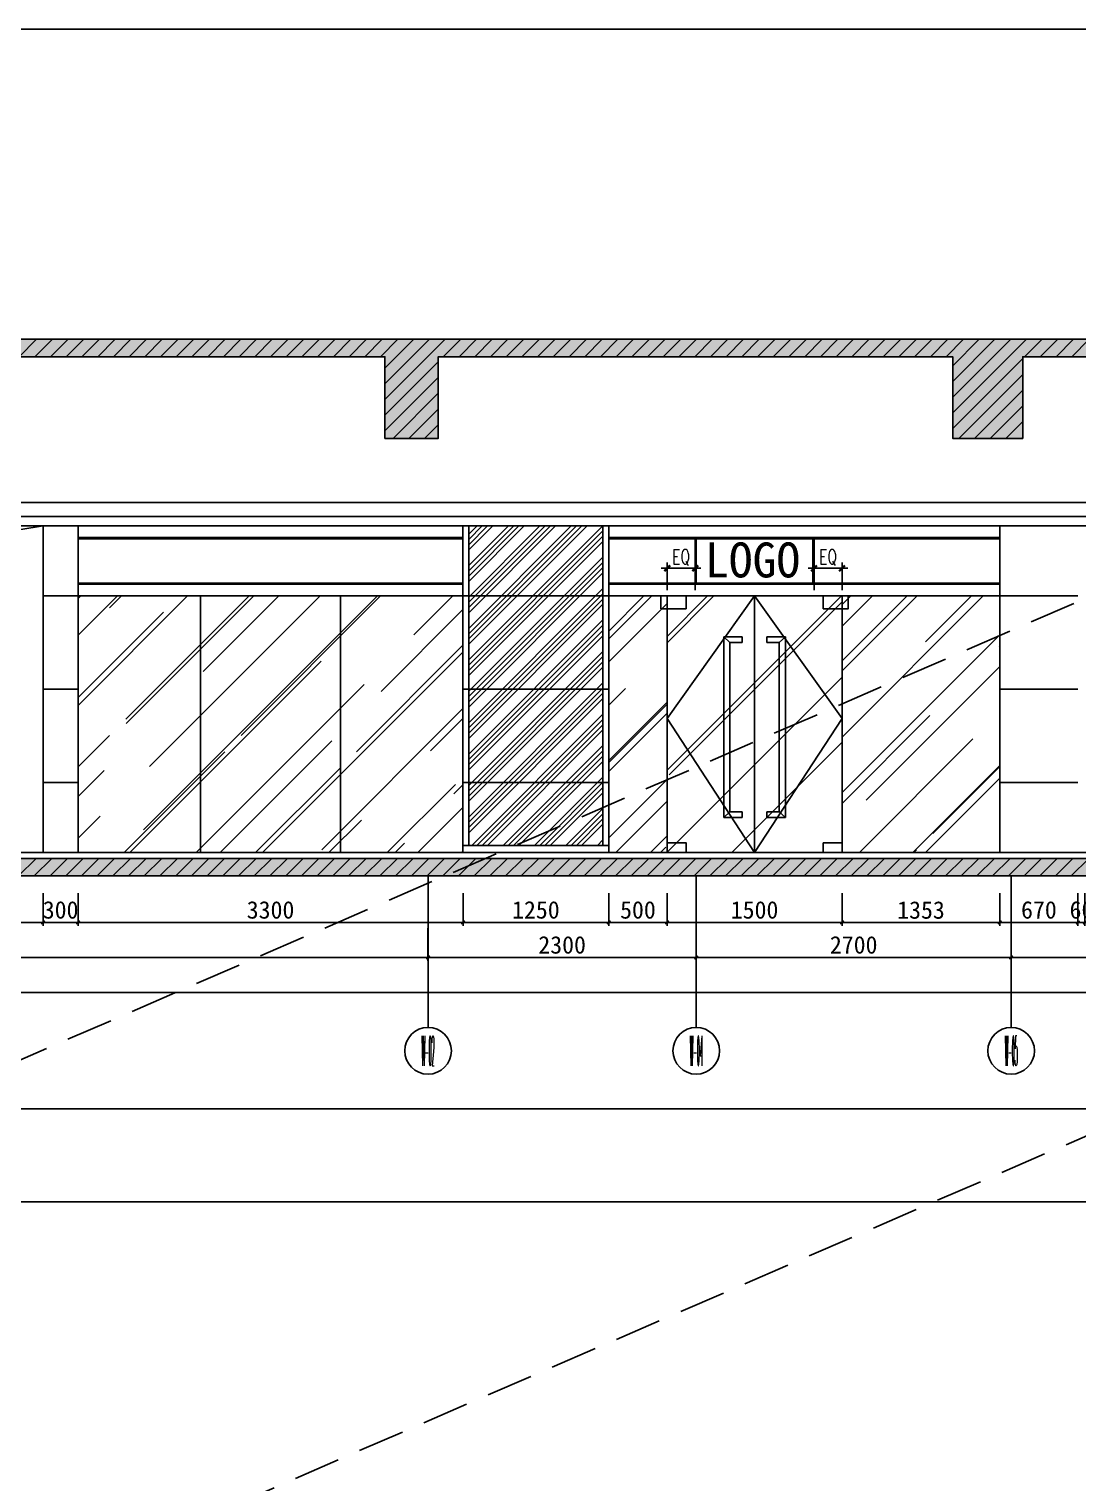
# Model space of a CAD drawing. Header units: millimetres. Extents: x 110215 to 630040, y -488650 to 141897.
# Drawn here: x 120119 to 129112, y 2886 to 15350 of the extents above; entities that cross this region are included whole.
import ezdxf
from ezdxf.enums import TextEntityAlignment as Align
from ezdxf.xclip import XClip

# ---------------------------------------------------------------- set-up
doc = ezdxf.new("R2010")
doc.units = ezdxf.units.MM
doc.header["$LTSCALE"] = 1000
doc.header["$XCLIPFRAME"] = 0
doc.linetypes.add('_DASH', pattern=[0.6, 0.4, -0.2])
doc.layers.get('Defpoints').update_dxf_attribs({"color": 2})
for name, color, linetype in [('0-118标注', 2, 'Continuous'), ('0-140b立面看线', 3, 'Continuous'), ('0-140c立面材料填充', 250, 'Continuous'), ('0-140d立面材料分隔', 146, 'Continuous'), ('0-140立面图剖切线', 4, 'Continuous')]:
    doc.layers.add(name, color=color, linetype=linetype)
doc.styles.add('_TCH_AXIS', font='COMPLEX', dxfattribs={"bigfont": 'GBCBIG'})
doc.styles.add('COMPLEX', font='COMPLEX')
doc.styles.add('TXT', font='txt.shx', dxfattribs={"width": 0.7})
doc.styles.add('繁黑体', font='simhei.ttf')
doc.styles.add('黑体', font='simhei.ttf')
doc.dimstyles.new('50', dxfattribs={"dimscale": 50, "dimtxt": 3, "dimasz": 0.6, "dimexe": 0.6, "dimexo": 0.6, "dimtad": 1, "dimdec": 0, "dimdsep": 46, "dimtxsty": '黑体', "dimblk1": 'ARCHTICK', "dimblk2": 'ARCHTICK', "dimsah": 1, "dimcen": 0, "dimdle": 1, "dimclrd": 251, "dimclre": 251, "dimclrt": 2, "dimadec": 0, "dimazin": 0, "dimtfac": 1, "dimtdec": 0, "dimtix": 1, "dimtmove": 2, "dimatfit": 3, "dimldrblk": 'DOT', "dimfxl": 0, "dimtolj": 1, "dimtzin": 0, "dimarcsym": 0})
doc.dimstyles.new('副本 1-50', dxfattribs={"dimscale": 50, "dimtxt": 2.5, "dimasz": 1, "dimexe": 1, "dimexo": 1, "dimgap": 0.6, "dimtad": 1, "dimdec": 0, "dimrnd": 5, "dimzin": 0, "dimdsep": 46, "dimtxsty": 'TXT', "dimblk": 'ARCHTICK', "dimcen": 4, "dimdle": 1, "dimclrd": 3, "dimclre": 3, "dimclrt": 3, "dimadec": 0, "dimazin": 0, "dimtfac": 1, "dimtdec": 0, "dimtix": 1, "dimtmove": 2, "dimatfit": 3, "dimldrblk": 'ARCHTICK', "dimfxl": 0, "dimtolj": 1, "dimtzin": 0, "dimarcsym": 0})

# ---------------------------------------------------------------- blocks, each defined once
blk = doc.blocks.new('_ArchTick')
at = {"color": 0, "linetype": 'ByBlock', "const_width": 0.4}
blk.add_lwpolyline([(-0.5, -0.5), (0.5, 0.5)], dxfattribs=at)
blk = doc.blocks.new('*D130')
at = {"color": 3, "lineweight": -2, "transparency": 16777216}
for p, q in [((2433331, 314145), (2433331, 314382)), ((2433571, 314145), (2433571, 314382)), ((2433621, 314332), (2433281, 314332))]:
    blk.add_line(p, q, dxfattribs=at)
at = {"layer": 'Defpoints', "color": 0, "transparency": 16777216}
for p in [(2433331, 314332), (2433331, 314095), (2433571, 314095)]:
    blk.add_point(p, dxfattribs=at)
at = {"color": 3, "lineweight": -2, "transparency": 16777216, "xscale": 50, "yscale": 50, "zscale": 50, "rotation": 180}
blk.add_blockref('_ArchTick', (2433331, 314332), dxfattribs=at)
at = {"color": 3, "lineweight": -2, "transparency": 16777216, "xscale": 50, "yscale": 50, "zscale": 50}
blk.add_blockref('_ArchTick', (2433571, 314332), dxfattribs=at)
at = {"color": 3, "transparency": 16777216, "insert": (2433451, 314425), "char_height": 125, "attachment_point": 5, "style": 'TXT'}
blk.add_mtext('\\A1;EQ', dxfattribs=at)
blk = doc.blocks.new('*D131')
at = {"color": 3, "lineweight": -2, "transparency": 16777216}
for p, q in [((2432071, 314145), (2432071, 314382)), ((2432311, 314145), (2432311, 314382)), ((2432021, 314332), (2432361, 314332))]:
    blk.add_line(p, q, dxfattribs=at)
at = {"layer": 'Defpoints', "color": 0, "transparency": 16777216}
for p in [(2432311, 314332), (2432071, 314095), (2432311, 314095)]:
    blk.add_point(p, dxfattribs=at)
at = {"color": 3, "lineweight": -2, "transparency": 16777216, "xscale": 50, "yscale": 50, "zscale": 50, "rotation": 180}
blk.add_blockref('_ArchTick', (2432071, 314332), dxfattribs=at)
at = {"color": 3, "lineweight": -2, "transparency": 16777216, "xscale": 50, "yscale": 50, "zscale": 50}
blk.add_blockref('_ArchTick', (2432311, 314332), dxfattribs=at)
at = {"color": 3, "transparency": 16777216, "insert": (2432191, 314425), "char_height": 125, "attachment_point": 5, "style": 'TXT'}
blk.add_mtext('\\A1;EQ', dxfattribs=at)
blk = doc.blocks.new('*D1176')
at = {"color": 251, "lineweight": -2, "transparency": 16777216}
for p, q in [((163654, 7119), (163654, 6839)), ((165054, 7119), (165054, 6839)), ((163604, 6869), (165104, 6869))]:
    blk.add_line(p, q, dxfattribs=at)
at = {"layer": 'Defpoints', "color": 0, "transparency": 16777216}
for p in [(163654, 7269), (165054, 7269), (165054, 6869)]:
    blk.add_point(p, dxfattribs=at)
at = {"color": 251, "lineweight": -2, "transparency": 16777216, "xscale": 30, "yscale": 30, "zscale": 30, "rotation": 180}
blk.add_blockref('_ArchTick', (163654, 6869), dxfattribs=at)
at = {"color": 251, "lineweight": -2, "transparency": 16777216, "xscale": 30, "yscale": 30, "zscale": 30}
blk.add_blockref('_ArchTick', (165054, 6869), dxfattribs=at)
at = {"color": 2, "transparency": 16777216, "insert": (164354, 6976), "char_height": 150, "attachment_point": 5, "style": '黑体'}
blk.add_mtext('\\A1;1400', dxfattribs=at)
blk = doc.blocks.new('_DOT')
at = {"color": 0, "linetype": 'ByBlock'}
blk.add_line((-0.5, 0), (-1, 0), dxfattribs=at)
at = {"color": 0, "linetype": 'ByBlock', "const_width": 0.5}
blk.add_lwpolyline([(-0.25, 0, 1), (0.25, 0, 1)], format="xyb", close=True, dxfattribs=at)
blk = doc.blocks.new('*D1177')
at = {"color": 251, "lineweight": -2, "transparency": 16777216}
for p, q in [((165054, 7119), (165054, 6839)), ((165354, 7119), (165354, 6839)), ((165054, 6869), (165024, 6869)), ((165054, 6869), (165354, 6869)), ((165354, 6869), (165384, 6869))]:
    blk.add_line(p, q, dxfattribs=at)
at = {"layer": 'Defpoints', "color": 0, "transparency": 16777216}
for p in [(165054, 7269), (165354, 7269), (165354, 6869)]:
    blk.add_point(p, dxfattribs=at)
at = {"color": 251, "lineweight": -2, "transparency": 16777216, "xscale": 30, "yscale": 30, "zscale": 30}
blk.add_blockref('_ArchTick', (165054, 6869), dxfattribs=at)
at = {"color": 251, "lineweight": -2, "transparency": 16777216, "xscale": 30, "yscale": 30, "zscale": 30, "rotation": 180}
blk.add_blockref('_ArchTick', (165354, 6869), dxfattribs=at)
at = {"color": 2, "transparency": 16777216, "insert": (165204, 6976), "char_height": 150, "attachment_point": 5, "style": '黑体'}
blk.add_mtext('\\A1;300', dxfattribs=at)
blk = doc.blocks.new('*D1178')
at = {"color": 251, "lineweight": -2, "transparency": 16777216}
for p, q in [((165354, 7119), (165354, 6839)), ((168655, 7119), (168655, 6839)), ((165304, 6869), (168705, 6869))]:
    blk.add_line(p, q, dxfattribs=at)
at = {"layer": 'Defpoints', "color": 0, "transparency": 16777216}
for p in [(165354, 7269), (168655, 7269), (168655, 6869)]:
    blk.add_point(p, dxfattribs=at)
at = {"color": 251, "lineweight": -2, "transparency": 16777216, "xscale": 30, "yscale": 30, "zscale": 30, "rotation": 180}
blk.add_blockref('_ArchTick', (165354, 6869), dxfattribs=at)
at = {"color": 251, "lineweight": -2, "transparency": 16777216, "xscale": 30, "yscale": 30, "zscale": 30}
blk.add_blockref('_ArchTick', (168655, 6869), dxfattribs=at)
at = {"color": 2, "transparency": 16777216, "insert": (167004, 6976), "char_height": 150, "attachment_point": 5, "style": '黑体'}
blk.add_mtext('\\A1;3300', dxfattribs=at)
blk = doc.blocks.new('*D1179')
at = {"color": 251, "lineweight": -2, "transparency": 16777216}
for p, q in [((168655, 7119), (168655, 6839)), ((169904, 7119), (169904, 6839)), ((168605, 6869), (169954, 6869))]:
    blk.add_line(p, q, dxfattribs=at)
at = {"layer": 'Defpoints', "color": 0, "transparency": 16777216}
for p in [(168655, 7269), (169904, 7269), (169904, 6869)]:
    blk.add_point(p, dxfattribs=at)
at = {"color": 251, "lineweight": -2, "transparency": 16777216, "xscale": 30, "yscale": 30, "zscale": 30, "rotation": 180}
blk.add_blockref('_ArchTick', (168655, 6869), dxfattribs=at)
at = {"color": 251, "lineweight": -2, "transparency": 16777216, "xscale": 30, "yscale": 30, "zscale": 30}
blk.add_blockref('_ArchTick', (169904, 6869), dxfattribs=at)
at = {"color": 2, "transparency": 16777216, "insert": (169279, 6976), "char_height": 150, "attachment_point": 5, "style": '黑体'}
blk.add_mtext('\\A1;1250', dxfattribs=at)
blk = doc.blocks.new('*D1180')
at = {"color": 251, "lineweight": -2, "transparency": 16777216}
for p, q in [((169904, 7119), (169904, 6839)), ((170404, 7119), (170404, 6839)), ((169854, 6869), (170454, 6869))]:
    blk.add_line(p, q, dxfattribs=at)
at = {"layer": 'Defpoints', "color": 0, "transparency": 16777216}
for p in [(169904, 7269), (170404, 7269), (170404, 6869)]:
    blk.add_point(p, dxfattribs=at)
at = {"color": 251, "lineweight": -2, "transparency": 16777216, "xscale": 30, "yscale": 30, "zscale": 30, "rotation": 180}
blk.add_blockref('_ArchTick', (169904, 6869), dxfattribs=at)
at = {"color": 251, "lineweight": -2, "transparency": 16777216, "xscale": 30, "yscale": 30, "zscale": 30}
blk.add_blockref('_ArchTick', (170404, 6869), dxfattribs=at)
at = {"color": 2, "transparency": 16777216, "insert": (170154, 6976), "char_height": 150, "attachment_point": 5, "style": '黑体'}
blk.add_mtext('\\A1;500', dxfattribs=at)
blk = doc.blocks.new('*D1181')
at = {"color": 251, "lineweight": -2, "transparency": 16777216}
for p, q in [((170404, 7119), (170404, 6839)), ((171904, 7119), (171904, 6839)), ((170354, 6869), (171954, 6869))]:
    blk.add_line(p, q, dxfattribs=at)
at = {"layer": 'Defpoints', "color": 0, "transparency": 16777216}
for p in [(170404, 7269), (171904, 7269), (171904, 6869)]:
    blk.add_point(p, dxfattribs=at)
at = {"color": 251, "lineweight": -2, "transparency": 16777216, "xscale": 30, "yscale": 30, "zscale": 30, "rotation": 180}
blk.add_blockref('_ArchTick', (170404, 6869), dxfattribs=at)
at = {"color": 251, "lineweight": -2, "transparency": 16777216, "xscale": 30, "yscale": 30, "zscale": 30}
blk.add_blockref('_ArchTick', (171904, 6869), dxfattribs=at)
at = {"color": 2, "transparency": 16777216, "insert": (171154, 6976), "char_height": 150, "attachment_point": 5, "style": '黑体'}
blk.add_mtext('\\A1;1500', dxfattribs=at)
blk = doc.blocks.new('*D1182')
at = {"color": 251, "lineweight": -2, "transparency": 16777216}
for p, q in [((171904, 7119), (171904, 6839)), ((173257, 7119), (173257, 6839)), ((171854, 6869), (173307, 6869))]:
    blk.add_line(p, q, dxfattribs=at)
at = {"layer": 'Defpoints', "color": 0, "transparency": 16777216}
for p in [(171904, 7269), (173257, 7269), (173257, 6869)]:
    blk.add_point(p, dxfattribs=at)
at = {"color": 251, "lineweight": -2, "transparency": 16777216, "xscale": 30, "yscale": 30, "zscale": 30, "rotation": 180}
blk.add_blockref('_ArchTick', (171904, 6869), dxfattribs=at)
at = {"color": 251, "lineweight": -2, "transparency": 16777216, "xscale": 30, "yscale": 30, "zscale": 30}
blk.add_blockref('_ArchTick', (173257, 6869), dxfattribs=at)
at = {"color": 2, "transparency": 16777216, "insert": (172581, 6975), "char_height": 150, "attachment_point": 5, "style": '黑体'}
blk.add_mtext('\\A1;1353', dxfattribs=at)
blk = doc.blocks.new('*D1183')
at = {"color": 251, "lineweight": -2, "transparency": 16777216}
for p, q in [((173257, 7119), (173257, 6839)), ((173927, 7119), (173927, 6839)), ((173207, 6869), (173977, 6869))]:
    blk.add_line(p, q, dxfattribs=at)
at = {"layer": 'Defpoints', "color": 0, "transparency": 16777216}
for p in [(173257, 7269), (173927, 7269), (173927, 6869)]:
    blk.add_point(p, dxfattribs=at)
at = {"color": 251, "lineweight": -2, "transparency": 16777216, "xscale": 30, "yscale": 30, "zscale": 30, "rotation": 180}
blk.add_blockref('_ArchTick', (173257, 6869), dxfattribs=at)
at = {"color": 251, "lineweight": -2, "transparency": 16777216, "xscale": 30, "yscale": 30, "zscale": 30}
blk.add_blockref('_ArchTick', (173927, 6869), dxfattribs=at)
at = {"color": 2, "transparency": 16777216, "insert": (173592, 6976), "char_height": 150, "attachment_point": 5, "style": '黑体'}
blk.add_mtext('\\A1;670', dxfattribs=at)
blk = doc.blocks.new('*D1184')
at = {"color": 251, "lineweight": -2, "transparency": 16777216}
for p, q in [((173927, 7119), (173927, 6839)), ((173987, 7119), (173987, 6839)), ((173927, 6869), (173897, 6869)), ((173927, 6869), (173987, 6869)), ((173987, 6869), (174017, 6869))]:
    blk.add_line(p, q, dxfattribs=at)
at = {"layer": 'Defpoints', "color": 0, "transparency": 16777216}
for p in [(173987, 7469), (173927, 7269), (173987, 6869)]:
    blk.add_point(p, dxfattribs=at)
at = {"color": 251, "lineweight": -2, "transparency": 16777216, "xscale": 30, "yscale": 30, "zscale": 30}
blk.add_blockref('_ArchTick', (173927, 6869), dxfattribs=at)
at = {"color": 251, "lineweight": -2, "transparency": 16777216, "xscale": 30, "yscale": 30, "zscale": 30, "rotation": 180}
blk.add_blockref('_ArchTick', (173987, 6869), dxfattribs=at)
at = {"color": 2, "transparency": 16777216, "insert": (173957, 6976), "char_height": 150, "attachment_point": 5, "style": '黑体'}
blk.add_mtext('\\A1;60', dxfattribs=at)
blk = doc.blocks.new('*D1229')
at = {"color": 251, "lineweight": -2, "transparency": 16777216}
for p, q in [((157404, 6819), (157404, 6539)), ((168354, 6819), (168354, 6539)), ((157354, 6569), (168404, 6569))]:
    blk.add_line(p, q, dxfattribs=at)
at = {"layer": 'Defpoints', "color": 0, "transparency": 16777216}
for p in [(157404, 6869), (168354, 6869), (168354, 6569)]:
    blk.add_point(p, dxfattribs=at)
at = {"color": 251, "lineweight": -2, "transparency": 16777216, "xscale": 30, "yscale": 30, "zscale": 30, "rotation": 180}
blk.add_blockref('_ArchTick', (157404, 6569), dxfattribs=at)
at = {"color": 251, "lineweight": -2, "transparency": 16777216, "xscale": 30, "yscale": 30, "zscale": 30}
blk.add_blockref('_ArchTick', (168354, 6569), dxfattribs=at)
at = {"color": 2, "transparency": 16777216, "insert": (162879, 6676), "char_height": 150, "attachment_point": 5, "style": '黑体'}
blk.add_mtext('\\A1;10950', dxfattribs=at)
blk = doc.blocks.new('*D1230')
at = {"color": 251, "lineweight": -2, "transparency": 16777216}
for p, q in [((168354, 6819), (168354, 6539)), ((170654, 6819), (170654, 6539)), ((168304, 6569), (170704, 6569))]:
    blk.add_line(p, q, dxfattribs=at)
at = {"layer": 'Defpoints', "color": 0, "transparency": 16777216}
for p in [(168354, 6869), (170654, 6869), (170654, 6569)]:
    blk.add_point(p, dxfattribs=at)
at = {"color": 251, "lineweight": -2, "transparency": 16777216, "xscale": 30, "yscale": 30, "zscale": 30, "rotation": 180}
blk.add_blockref('_ArchTick', (168354, 6569), dxfattribs=at)
at = {"color": 251, "lineweight": -2, "transparency": 16777216, "xscale": 30, "yscale": 30, "zscale": 30}
blk.add_blockref('_ArchTick', (170654, 6569), dxfattribs=at)
at = {"color": 2, "transparency": 16777216, "insert": (169504, 6676), "char_height": 150, "attachment_point": 5, "style": '黑体'}
blk.add_mtext('\\A1;2300', dxfattribs=at)
blk = doc.blocks.new('*D1231')
at = {"color": 251, "lineweight": -2, "transparency": 16777216}
for p, q in [((170654, 6819), (170654, 6539)), ((173354, 6819), (173354, 6539)), ((170604, 6569), (173404, 6569))]:
    blk.add_line(p, q, dxfattribs=at)
at = {"layer": 'Defpoints', "color": 0, "transparency": 16777216}
for p in [(170654, 6869), (173354, 6869), (173354, 6569)]:
    blk.add_point(p, dxfattribs=at)
at = {"color": 251, "lineweight": -2, "transparency": 16777216, "xscale": 30, "yscale": 30, "zscale": 30, "rotation": 180}
blk.add_blockref('_ArchTick', (170654, 6569), dxfattribs=at)
at = {"color": 251, "lineweight": -2, "transparency": 16777216, "xscale": 30, "yscale": 30, "zscale": 30}
blk.add_blockref('_ArchTick', (173354, 6569), dxfattribs=at)
at = {"color": 2, "transparency": 16777216, "insert": (172004, 6676), "char_height": 150, "attachment_point": 5, "style": '黑体'}
blk.add_mtext('\\A1;2700', dxfattribs=at)
blk = doc.blocks.new('*D1232')
at = {"color": 251, "lineweight": -2, "transparency": 16777216}
for p, q in [((173354, 6819), (173354, 6539)), ((175354, 6819), (175354, 6539)), ((173304, 6569), (175404, 6569))]:
    blk.add_line(p, q, dxfattribs=at)
at = {"layer": 'Defpoints', "color": 0, "transparency": 16777216}
for p in [(173354, 6869), (175354, 6869), (175354, 6569)]:
    blk.add_point(p, dxfattribs=at)
at = {"color": 251, "lineweight": -2, "transparency": 16777216, "xscale": 30, "yscale": 30, "zscale": 30, "rotation": 180}
blk.add_blockref('_ArchTick', (173354, 6569), dxfattribs=at)
at = {"color": 251, "lineweight": -2, "transparency": 16777216, "xscale": 30, "yscale": 30, "zscale": 30}
blk.add_blockref('_ArchTick', (175354, 6569), dxfattribs=at)
at = {"color": 2, "transparency": 16777216, "insert": (174354, 6676), "char_height": 150, "attachment_point": 5, "style": '黑体'}
blk.add_mtext('\\A1;2000', dxfattribs=at)
blk = doc.blocks.new('*D1248')
at = {"color": 251, "lineweight": -2, "transparency": 16777216}
for p, q in [((156554, 6519), (156554, 6239)), ((232987, 6519), (232987, 6239)), ((156504, 6269), (233037, 6269))]:
    blk.add_line(p, q, dxfattribs=at)
at = {"layer": 'Defpoints', "color": 0, "transparency": 16777216}
for p in [(156554, 6569), (232987, 6569), (232987, 6269)]:
    blk.add_point(p, dxfattribs=at)
at = {"color": 251, "lineweight": -2, "transparency": 16777216, "xscale": 30, "yscale": 30, "zscale": 30, "rotation": 180}
blk.add_blockref('_ArchTick', (156554, 6269), dxfattribs=at)
at = {"color": 251, "lineweight": -2, "transparency": 16777216, "xscale": 30, "yscale": 30, "zscale": 30}
blk.add_blockref('_ArchTick', (232987, 6269), dxfattribs=at)
at = {"color": 2, "transparency": 16777216, "insert": (194771, 6375), "char_height": 150, "attachment_point": 5, "style": '黑体'}
blk.add_mtext('\\A1;76433', dxfattribs=at)
blk = doc.blocks.new('_AXISO')
blk.add_circle((0, 0), 0.5)
at = {"style": 'COMPLEX', "width": 1.041667}
blk.add_attdef('A', text='', height=0.56, dxfattribs=at).set_placement((-0.25, -0.28), (0.25, -0.28), align=Align.FIT)
blk = doc.blocks.new('kjlkj')
at = {"layer": '0-140c立面材料填充'}
h = blk.add_hatch(dxfattribs=at)
h.set_pattern_fill('AR-RROOF', color=256, scale=50, angle=45, style=0)
h.set_pattern_definition([(45, (2419215.6, 311894.9), (1077.63, 2873.68), [19050, -2540, 6350, -1270]), (45, (2419961, 313538.3), (-2092.4, 296.35), [3810, -419.1, 7620, -952.5]), (45, (2418901.25, 313107.2), (4068.056, 5271.41), [10160, -1778, 5080, -1270])])
h.paths.add_polyline_path([(2433571.1, 314094.9), (2432071.1, 314094.9), (2432071.1, 311894.9), (2433571.1, 311894.9)])
at = {"color": 8}
for p, q in [((2432311.1, 314194.9), (2432311.1, 314594.9)), ((2432321.1, 314194.9), (2432321.1, 314594.9)), ((2433321.1, 314194.9), (2433321.1, 314594.9)), ((2433331.1, 314194.9), (2433331.1, 314594.9))]:
    blk.add_line(p, q, dxfattribs=at)
for points in [[(2432821.1, 314094.9), (2432071.1, 313044.9), (2432821.1, 311894.9)], [(2432821.1, 314094.9), (2433571.1, 313044.9), (2432821.1, 311894.9)]]:
    blk.add_lwpolyline(points, dxfattribs=at)
at = {"layer": '0-140d立面材料分隔'}
for p, q in [((2432071.1, 314094.9), (2432071.1, 311894.9)), ((2432821.1, 314094.9), (2432821.1, 311894.9)), ((2433571.1, 314094.9), (2433571.1, 311894.9))]:
    blk.add_line(p, q, dxfattribs=at)
at = {"layer": '0-140d立面材料分隔', "color": 1}
for p, q in [((2432609.7, 313694.9, -219.5), (2432556.9, 313744.9, -219.5)), ((2432556.9, 313744.9, -219.5), (2432556.9, 312194.9)), ((2432556.9, 313744.9, -219.5), (2432715.4, 313744.9, -219.5)), ((2432715.4, 313744.9, -219.5), (2432715.4, 313694.9, -219.5)), ((2432926.8, 313744.9, -219.5), (2432926.8, 313694.9, -219.5)), ((2433085.4, 313744.9, -219.5), (2432926.8, 313744.9, -219.5)), ((2433032.5, 313694.9, -219.5), (2433085.4, 313744.9, -219.5)), ((2433085.4, 313744.9, -219.5), (2433085.4, 312194.9)), ((2432609.7, 313694.9, -219.5), (2432609.7, 312244.9)), ((2432609.7, 313694.9, -219.5), (2432715.4, 313694.9, -219.5)), ((2433032.5, 313694.9, -219.5), (2432926.8, 313694.9, -219.5)), ((2433032.5, 313694.9, -219.5), (2433032.5, 312244.9)), ((2432609.7, 312244.9), (2432556.9, 312194.9)), ((2432715.4, 312244.9), (2432609.7, 312244.9)), ((2432715.4, 312244.9), (2432715.4, 312194.9)), ((2432926.8, 312244.9), (2433032.5, 312244.9)), ((2432926.8, 312244.9), (2432926.8, 312194.9)), ((2433032.5, 312244.9), (2433085.4, 312194.9)), ((2432715.4, 312194.9), (2432556.9, 312194.9)), ((2432926.8, 312194.9), (2433085.4, 312194.9))]:
    blk.add_line(p, q, dxfattribs=at)
for points in [[(2432018.3, 314094.9), (2432233.1, 314094.9), (2432233.1, 313984.9), (2432018.3, 313984.9)], [(2433409.2, 314094.9), (2433624, 314094.9), (2433624, 313984.9), (2433409.2, 313984.9)], [(2432071.1, 311978.2), (2432233.1, 311978.2), (2432233.1, 311894.9), (2432071.1, 311894.9)], [(2433409.2, 311978.2), (2433571.1, 311978.2), (2433571.1, 311894.9), (2433409.2, 311894.9)]]:
    blk.add_lwpolyline(points, close=True, dxfattribs=at)
at = {"color": 1, "style": '繁黑体'}
blk.add_text('LOGO', height=300, dxfattribs=at).set_placement((2432396, 314253.3, -219.5))
at = {"color": 8}
dim = blk.add_linear_dim(base=(2432311.1, 314332.1), p1=(2432071.1, 314094.9), p2=(2432311.1, 314094.9), text='EQ', dimstyle='副本 1-50', dxfattribs=at)
dim.commit()
dim.dimension.update_dxf_attribs({"geometry": '*D131', "text_midpoint": (2432191.1, 314424.6)})
dim = blk.add_linear_dim(base=(2433331.1, 314332.1), p1=(2433571.1, 314094.9), p2=(2433331.1, 314094.9), angle=180, text='EQ', dimstyle='副本 1-50', dxfattribs=at)
dim.commit()
dim.dimension.update_dxf_attribs({"geometry": '*D130', "text_midpoint": (2433451.1, 314424.6)})
blk = doc.blocks.new('sdfcsfsdfs')
h = blk.add_hatch()
h.set_pattern_fill('ANSI31', color=250, scale=30)
h.paths.add_polyline_path([(156354.2, 11868.7), (156354.2, 11718.7), (156554.2, 11718.7), (157551.1, 11718.7), (157551.1, 11018.7), (158013.6, 11018.7), (158013.6, 11145.5), (158013.6, 11718.7), (167984.6, 11718.7), (167984.6, 11018.7), (168441.9, 11018.7), (168441.9, 11718.7), (172853.9, 11718.7), (172853.9, 11018.7), (173453.9, 11018.7), (173453.9, 11718.7), (177303.9, 11718.7), (177303.9, 11018.7), (177903.9, 11018.7), (177903.9, 11718.7), (180555.6, 11718.7), (180555.6, 11018.7), (181155.6, 11018.7), (181155.6, 11718.7), (182255.3, 11718.7), (182255.3, 11018.7), (182755.3, 11018.7), (182755.3, 11718.7), (184345.9, 11718.7), (184345.9, 11018.7), (184845.9, 11018.7), (184845.9, 11718.7), (187805.6, 11718.7), (187805.6, 11018.7), (188305.6, 11018.7), (188305.6, 11718.7), (191989.2, 11718.7), (191989.2, 11018.7), (192624.6, 11018.7), (192624.6, 11718.7), (195356.1, 11718.7), (195356.1, 11018.7), (195969.8, 11018.7), (195969.8, 11718.7), (199435.1, 11718.7), (199435.1, 11018.7), (200035.1, 11018.7), (200035.1, 11718.7), (203883.4, 11718.7), (203883.4, 11018.7), (204483.4, 11018.7), (204483.4, 11718.7), (207985.2, 11718.7), (207985.2, 11018.7), (208585.2, 11018.7), (208585.2, 11718.7), (210541.5, 11718.7), (210541.5, 11018.7), (211138.6, 11018.7), (211138.6, 11718.7), (213935.2, 11718.7), (213935.2, 11018.7), (214535.2, 11018.7), (214535.2, 11718.7), (217337.1, 11718.7), (217337.1, 11018.7), (217835.1, 11018.7), (217835.1, 11718.7), (220184.8, 11718.7), (220184.8, 11018.7), (220784.8, 11018.7), (220784.8, 11718.7), (224165.6, 11718.7), (224165.6, 11018.7), (224765.5, 11018.7), (224765.5, 11718.7), (226905.6, 11718.7), (226905.6, 11018.7), (227405.6, 11018.7), (227405.6, 11718.7), (229705.6, 11718.7), (229705.6, 11018.7), (230205.6, 11018.7), (230205.6, 11718.7), (231983.4, 11718.7), (231983.4, 11018.7), (232583.4, 11018.7), (232583.4, 11718.7), (232987.1, 11718.7), (232987.1, 11868.7)])
h.paths.add_polyline_path([(232987.1, 7418.7), (156354.2, 7418.7), (156354.2, 7268.7), (232987.1, 7268.7)])
h = blk.add_hatch()
h.set_pattern_fill('ANSI34', color=250, scale=10)
h.set_pattern_definition([(45, (-174227.31, -117639.48), (-134.70384, 134.70384), []), (45, (-174182.4, -117639.48), (-134.70384, 134.70384), []), (45, (-174137.5, -117639.48), (-134.70384, 134.70384), []), (45, (-174092.6, -117639.48), (-134.70384, 134.70384), [])])
h.paths.add_polyline_path([(168703.5, 10268.7), (169854.1, 10268.7), (169854.1, 7528.7), (168703.5, 7528.7)])
at = {"layer": '0-140c立面材料填充'}
h = blk.add_hatch(dxfattribs=at)
h.set_pattern_fill('AR-CONC', color=256)
h.paths.add_polyline_path([(232987.1, 7418.7), (156354.2, 7418.7), (156354.2, 7268.7), (232987.1, 7268.7)])
h.paths.add_polyline_path([(156354.2, 11868.7), (156354.2, 11718.7), (156554.2, 11718.7), (157551.1, 11718.7), (157551.1, 11018.7), (158013.6, 11018.7), (158013.6, 11145.5), (158013.6, 11718.7), (167984.6, 11718.7), (167984.6, 11018.7), (168441.9, 11018.7), (168441.9, 11718.7), (172853.9, 11718.7), (172853.9, 11018.7), (173453.9, 11018.7), (173453.9, 11718.7), (177303.9, 11718.7), (177303.9, 11018.7), (177903.9, 11018.7), (177903.9, 11718.7), (180555.6, 11718.7), (180555.6, 11018.7), (181155.6, 11018.7), (181155.6, 11718.7), (182255.3, 11718.7), (182255.3, 11018.7), (182755.3, 11018.7), (182755.3, 11718.7), (184345.9, 11718.7), (184345.9, 11018.7), (184845.9, 11018.7), (184845.9, 11718.7), (187805.6, 11718.7), (187805.6, 11018.7), (188305.6, 11018.7), (188305.6, 11718.7), (191989.2, 11718.7), (191989.2, 11018.7), (192624.6, 11018.7), (192624.6, 11718.7), (195356.1, 11718.7), (195356.1, 11018.7), (195969.8, 11018.7), (195969.8, 11718.7), (199435.1, 11718.7), (199435.1, 11018.7), (200035.1, 11018.7), (200035.1, 11718.7), (203883.4, 11718.7), (203883.4, 11018.7), (204483.4, 11018.7), (204483.4, 11718.7), (207985.2, 11718.7), (207985.2, 11018.7), (208585.2, 11018.7), (208585.2, 11718.7), (210541.5, 11718.7), (210541.5, 11018.7), (211138.6, 11018.7), (211138.6, 11718.7), (213935.2, 11718.7), (213935.2, 11018.7), (214535.2, 11018.7), (214535.2, 11718.7), (217337.1, 11718.7), (217337.1, 11018.7), (217835.1, 11018.7), (217835.1, 11718.7), (220184.8, 11718.7), (220184.8, 11018.7), (220784.8, 11018.7), (220784.8, 11718.7), (224165.6, 11718.7), (224165.6, 11018.7), (224765.5, 11018.7), (224765.5, 11718.7), (226905.6, 11718.7), (226905.6, 11018.7), (227405.6, 11018.7), (227405.6, 11718.7), (229705.6, 11718.7), (229705.6, 11018.7), (230205.6, 11018.7), (230205.6, 11718.7), (231983.4, 11718.7), (231983.4, 11018.7), (232583.4, 11018.7), (232583.4, 11718.7), (232987.1, 11718.7), (232987.1, 11868.7)])
h = blk.add_hatch(dxfattribs=at)
h.set_pattern_fill('AR-RROOF', color=256, scale=600, angle=45)
h.set_pattern_definition([(45, (160896.2, 94099.17), (509.117, 1357.645), [9000, -1200, 3000, -600]), (45, (161248.4, 94875.6), (-988.535, 140.007), [1800, -198, 3600, -450]), (45, (160747.73, 94671.92), (1921.9162, 2490.43), [4800, -840, 2400, -600])])
h.paths.add_polyline_path([(168653.5, 7468.7), (168653.5, 9668.7), (165353.6, 9668.7), (165353.6, 7468.7)])
h.paths.add_polyline_path([(170404.3, 7468.7), (170404.3, 9668.7), (169904.1, 9668.7), (169904.1, 7468.7)])
h.paths.add_polyline_path([(171904.3, 9668.7), (171904.3, 7468.7), (173257.1, 7468.7), (173257.1, 9668.7)])
at = {"color": 251}
for p, q in [((166403.6, 9668.7), (166403.6, 7468.7)), ((167603.6, 9668.7), (167603.6, 7468.7))]:
    blk.add_line(p, q, dxfattribs=at)
for points in [[(158013.6, 11718.7), (167984.6, 11718.7), (167984.6, 11018.7), (168441.9, 11018.7), (168441.9, 11718.7), (172853.9, 11718.7), (172853.9, 11018.7), (173453.9, 11018.7), (173453.9, 11718.7), (177303.9, 11718.7), (177303.9, 11018.7), (177903.9, 11018.7), (177903.9, 11718.7), (180555.6, 11718.7), (180555.6, 11018.7), (181155.6, 11018.7), (181155.6, 11718.7), (182255.3, 11718.7), (182255.3, 11018.7), (182755.3, 11018.7), (182755.3, 11718.7), (184345.9, 11718.7), (184345.9, 11018.7), (184845.9, 11018.7), (184845.9, 11718.7), (187805.6, 11718.7)], [(232987.1, 11868.7), (156354.2, 11868.7)]]:
    blk.add_lwpolyline(points)
blk.add_lwpolyline([(232987.1, 7418.7), (156354.2, 7418.7), (156354.2, 7268.7), (232987.1, 7268.7)], close=True)
at = {"layer": '0-118标注'}
for p, q in [((168354.2, 5968.7, 13.8), (168354.2, 7268.7)), ((170654.2, 5968.7, 13.8), (170654.2, 7268.7)), ((173354.2, 5968.7, 13.8), (173354.2, 7268.7))]:
    blk.add_line(p, q, dxfattribs=at)
at = {"layer": '0-140b立面看线'}
for p, q in [((157354.2, 10348.7), (232987.1, 10348.7)), ((157354.2, 10268.7), (232987.1, 10268.7))]:
    blk.add_line(p, q, dxfattribs=at)
at = {"layer": '0-140c立面材料填充', "color": 251}
for p, q in [((165354.3, 9668.7), (165054.3, 9668.7)), ((168653.5, 9668.7), (169904.1, 9668.7)), ((173926, 9668.7), (173257.1, 9668.7)), ((165354.3, 8868.7), (165054.3, 8868.7)), ((168653.5, 8868.7), (169904.1, 8868.7)), ((173926, 8868.7), (173257.1, 8868.7)), ((165354.3, 8068.7), (165054.3, 8068.7)), ((168653.5, 8068.7), (169904.1, 8068.7)), ((173926, 8068.7), (173257.1, 8068.7))]:
    blk.add_line(p, q, dxfattribs=at)
at = {"layer": '0-140c立面材料填充', "color": 8}
blk.add_lwpolyline([(165054.3, 10268.7), (163953.7, 10090.3), (163654.1, 7468.7)], dxfattribs=at)
at = {"layer": '0-140d立面材料分隔'}
for p, q in [((165054.3, 7468.7), (165054.3, 10268.7)), ((165354.3, 7468.7), (165354.3, 10268.7)), ((168653.5, 7468.7), (168653.5, 10268.7)), ((169904.1, 7468.7), (169904.1, 10268.7)), ((173257.1, 7468.7), (173257.1, 10268.7)), ((168653.5, 10168.7), (165353.6, 10168.7)), ((168653.5, 10158.7), (165353.6, 10158.7)), ((169904.1, 10168.7), (173257.1, 10168.7)), ((169904.1, 10158.7), (173257.1, 10158.7)), ((229187.1, 10168.7), (175777.1, 10168.7)), ((229187.1, 10158.7), (175777.1, 10158.7)), ((168653.5, 9778.7), (165353.6, 9778.7)), ((168653.5, 9768.7), (165353.6, 9768.7)), ((169904.1, 9778.7), (173257.1, 9778.7)), ((169904.1, 9768.7), (173257.1, 9768.7)), ((229187.1, 9778.7), (175777.1, 9778.7)), ((229187.1, 9768.7), (175777.1, 9768.7)), ((168653.5, 9668.7), (165353.6, 9668.7)), ((169904.1, 9668.7), (173257.1, 9668.7)), ((229187.1, 9668.7), (175777.1, 9668.7)), ((168653.5, 7528.7), (169904.1, 7528.7))]:
    blk.add_line(p, q, dxfattribs=at)
at = {"layer": '0-140d立面材料分隔', "color": 8}
for p, q in [((168703.5, 7528.7), (168703.5, 10268.7)), ((169854.1, 7528.7), (169854.1, 10268.7))]:
    blk.add_line(p, q, dxfattribs=at)
at = {"layer": '0-140立面图剖切线'}
blk.add_line((156554.2, 7468.7), (232987.1, 7468.7), dxfattribs=at)
blk.add_lwpolyline([(232987.1, 10468.7), (157354.2, 10468.7), (157254.2, 10468.7), (157254.2, 10298.7), (157314.2, 10298.7), (157314.2, 10348.7), (157354.2, 10348.7), (157354.2, 10268.7), (157234.2, 10268.7), (157234.2, 10278.7), (157224.2, 10278.7), (157224.2, 10268.7), (156554.2, 10268.7)], dxfattribs=at)
at = {"color": 8}
blk.add_blockref('kjlkj', (-2261666.8, -304426.2), dxfattribs=at)
at = {"layer": '0-118标注'}
ref = blk.add_blockref('_AXISO', (168354.2, 5768.7, 13.8), dxfattribs=dict(at, xscale=400, yscale=400, zscale=400))
ref.add_attrib('A', 'W-02', dxfattribs={"layer": '0', "height": 257.36, "style": '_TCH_AXIS', "width": 0.107143}).set_placement((168299.1, 5640, 13.8), (168409.4, 5640, 13.8), align=Align.FIT)
ref = blk.add_blockref('_AXISO', (170654.2, 5768.7, 13.8), dxfattribs=dict(at, xscale=400, yscale=400, zscale=400))
ref.add_attrib('A', 'W-04', dxfattribs={"layer": '0', "height": 257.36, "style": '_TCH_AXIS', "width": 0.104651}).set_placement((170599.1, 5640, 13.8), (170709.4, 5640, 13.8), align=Align.FIT)
ref = blk.add_blockref('_AXISO', (173354.2, 5768.7, 13.8), dxfattribs=dict(at, xscale=400, yscale=400, zscale=400))
ref.add_attrib('A', 'W-05', dxfattribs={"layer": '0', "height": 257.36, "style": '_TCH_AXIS', "width": 0.107143}).set_placement((173299.1, 5640, 13.8), (173409.4, 5640, 13.8), align=Align.FIT)
for base, p1, p2, picture, middle in [((173987.1, 6868.7), (173927.1, 7268.7), (173987.1, 7468.7), '*D1184', (173957.1, 6975.8)), ((165054.3, 6868.7), (163654.1, 7268.7), (165054.3, 7268.7), '*D1176', (164354.2, 6975.8)), ((165354.3, 6868.7), (165054.3, 7268.7), (165354.3, 7268.7), '*D1177', (165204.3, 6975.8)), ((168654.5, 6868.7), (165354.3, 7268.7), (168654.5, 7268.7), '*D1178', (167004.4, 6975.8)), ((169904.1, 6868.7), (168654.5, 7268.7), (169904.1, 7268.7), '*D1179', (169279.3, 6975.8)), ((170404.3, 6868.7), (169904.1, 7268.7), (170404.3, 7268.7), '*D1180', (170154.2, 6975.8)), ((171904.3, 6868.7), (170404.3, 7268.7), (171904.3, 7268.7), '*D1181', (171154.3, 6975.8)), ((173257.1, 6868.7), (171904.3, 7268.7), (173257.1, 7268.7), '*D1182', (172580.7, 6974.9)), ((173927.1, 6868.7), (173257.1, 7268.7), (173927.1, 7268.7), '*D1183', (173592.1, 6975.8)), ((168354.2, 6568.7), (157404.2, 6868.7), (168354.2, 6868.7), '*D1229', (162879.2, 6675.8)), ((170654.2, 6568.7), (168354.2, 6868.7), (170654.2, 6868.7), '*D1230', (169504.2, 6675.8)), ((173354.2, 6568.7), (170654.2, 6868.7), (173354.2, 6868.7), '*D1231', (172004.2, 6675.8)), ((175354.1, 6568.7), (173354.2, 6868.7), (175354.1, 6868.7), '*D1232', (174354.2, 6675.8)), ((232987.1, 6268.7), (156554.2, 6568.7), (232987.1, 6568.7), '*D1248', (194770.7, 6374.9))]:
    dim = blk.add_linear_dim(base=base, p1=p1, p2=p2, dimstyle='50', override={"dimfxl": 5, "dimarcsym": 1})
    dim.commit()
    dim.dimension.update_dxf_attribs({"geometry": picture, "text_midpoint": middle})

msp = doc.modelspace()

# ---------------------------------------------------------------- linework, layer by layer
at = {"color": 251, "linetype": '_DASH'}
for p, q in [((111093.2, 2634.8), (134305.7, 12690.4)), ((134332.5, 8090.4), (111110.1, -1965.2))]:
    msp.add_line(p, q, dxfattribs=at)
for p, q in [((135760.7, 6094.5), (110215.3, 6094.5)), ((135760.7, 5294.5), (110215.3, 5294.5))]:
    msp.add_line(p, q)
msp.add_lwpolyline([(110215.3, 15350.1), (135760.7, 15350.1), (135760.7, -4761.1), (110215.3, -4761.1)], close=True)

# ---------------------------------------------------------------- block references
ref = msp.add_blockref('sdfcsfsdfs', (-44814.4, 821.7))
XClip(ref).set_block_clipping_path([(155029.6951500101, 5272.7447363527), (179125.5998380758, 14528.3161649242)])
ref = msp.add_blockref('sdfcsfsdfs', (-58485.1, 821.7))
XClip(ref).set_block_clipping_path([(200503.9430872752, 5272.7447363527), (223704.0930974533, 14528.3161649242)])

doc.saveas('drawing.dxf')
